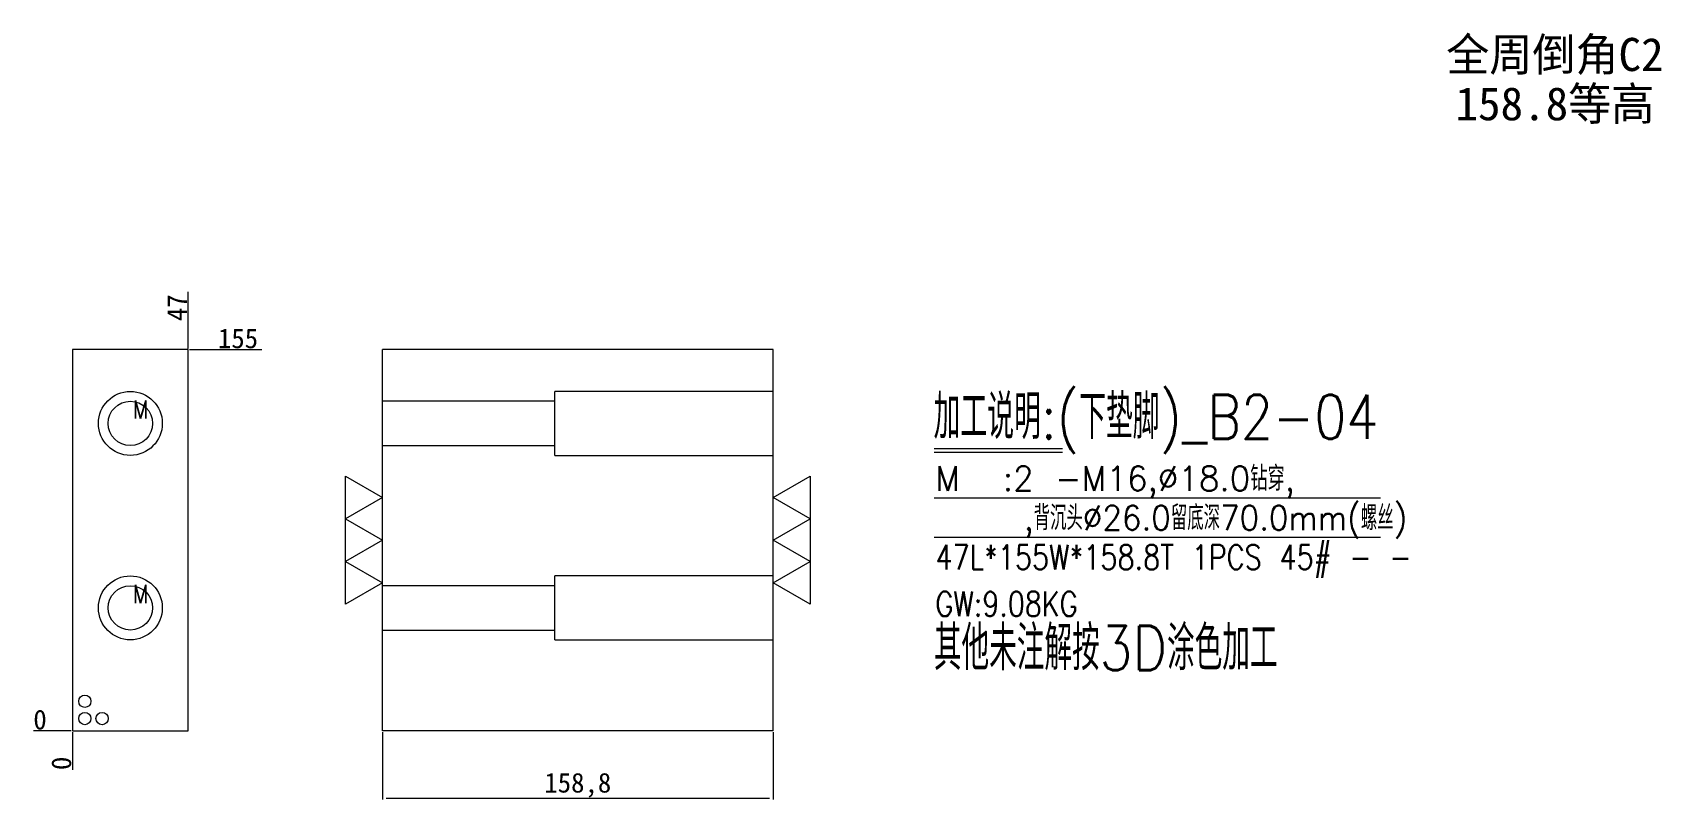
# Model space of a CAD drawing. Header units: millimetres. Extents: x 18047 to 18709, y 25525 to 25836.
import ezdxf
from ezdxf.enums import TextEntityAlignment as Align

# ---------------------------------------------------------------- set-up
doc = ezdxf.new("R2010")
doc.units = ezdxf.units.MM
doc.linetypes.add('DASHED', pattern=[0])
doc.layers.add('B2', color=7, linetype='Continuous')
doc.layers.add('dim', color=4, linetype='Continuous')
doc.styles.add('_PUG_ERP', font='txt')
doc.styles.add('chinesef_fs', font='txt.shx', dxfattribs={"bigfont": 'gbcbig.shx'})
doc.dimstyles.new('_PUG_ERP', dxfattribs={"dimtxt": 8, "dimasz": 1.5, "dimexe": 0.5, "dimexo": 0.5, "dimgap": 0.5, "dimtad": 1, "dimtxsty": '_PUG_ERP', "dimblk": 'CLOSEDBLANK', "dimcen": 0, "dimclrd": 4, "dimclre": 4, "dimclrt": 3, "dimazin": 3, "dimtfac": 1, "dimtmove": 0, "dimatfit": 3, "dimldrblk": 'CLOSEDBLANK', "dimlwd": 9, "dimlwe": 9})

# ---------------------------------------------------------------- blocks, each defined once
blk = doc.blocks.new('*D733')
at = {"layer": 'Defpoints', "color": 0}
for p in [(18110.26, 25707.53), (18120.31, 25707.53), (18063.26, 25552.53)]:
    blk.add_point(p, dxfattribs=at)
at = {"layer": 'dim', "color": 4, "lineweight": 9}
blk.add_line((18110.76, 25707.53), (18140.24, 25707.53), dxfattribs=at)
at = {"layer": 'dim', "color": 3, "lineweight": 13, "insert": (18130.53, 25712.03), "char_height": 8, "attachment_point": 5, "style": '_PUG_ERP'}
blk.add_mtext('155', dxfattribs=at)
blk = doc.blocks.new('_ClosedBlank')
blk = doc.blocks.new('*D734')
at = {"layer": 'Defpoints', "color": 0}
for p in [(18053.21, 25552.53), (18063.26, 25552.53), (18063.26, 25552.53)]:
    blk.add_point(p, dxfattribs=at)
at = {"layer": 'dim', "color": 4, "lineweight": 9}
blk.add_line((18062.76, 25552.53), (18047.38, 25552.53), dxfattribs=at)
at = {"layer": 'dim', "color": 3, "lineweight": 13, "insert": (18050.05, 25557.03), "char_height": 8, "attachment_point": 5, "style": '_PUG_ERP'}
blk.add_mtext('0', dxfattribs=at)
blk = doc.blocks.new('*D735')
at = {"layer": 'Defpoints', "color": 0}
for p in [(18063.26, 25552.53), (18063.26, 25552.53), (18063.26, 25542.48)]:
    blk.add_point(p, dxfattribs=at)
at = {"layer": 'dim', "color": 4, "lineweight": 9}
blk.add_line((18063.26, 25552.03), (18063.26, 25536.64), dxfattribs=at)
at = {"layer": 'dim', "color": 3, "lineweight": 13, "insert": (18058.76, 25539.31), "char_height": 8, "attachment_point": 5, "rotation": 90, "style": '_PUG_ERP'}
blk.add_mtext('0', dxfattribs=at)
blk = doc.blocks.new('*D736')
at = {"layer": 'Defpoints', "color": 0}
for p in [(18110.26, 25717.58), (18110.26, 25707.53), (18063.26, 25552.53)]:
    blk.add_point(p, dxfattribs=at)
at = {"layer": 'dim', "color": 4, "lineweight": 9}
blk.add_line((18110.26, 25708.03), (18110.26, 25731.03), dxfattribs=at)
at = {"layer": 'dim', "color": 3, "lineweight": 13, "insert": (18105.76, 25724.55), "char_height": 8, "attachment_point": 5, "rotation": 90, "style": '_PUG_ERP'}
blk.add_mtext('47', dxfattribs=at)
blk = doc.blocks.new('*D737')
at = {"layer": 'Defpoints', "color": 0}
for p in [(18189.26, 25552.53), (18348.06, 25552.53), (18348.06, 25525.14)]:
    blk.add_point(p, dxfattribs=at)
at = {"layer": 'dim', "color": 4, "lineweight": 9}
for p, q in [((18189.26, 25552.03), (18189.26, 25524.64)), ((18348.06, 25552.03), (18348.06, 25524.64)), ((18190.76, 25525.14), (18346.56, 25525.14))]:
    blk.add_line(p, q, dxfattribs=at)
at = {"layer": 'dim', "color": 3, "lineweight": 13, "insert": (18268.66, 25530.4), "char_height": 8, "attachment_point": 5, "style": '_PUG_ERP'}
blk.add_mtext('158,8', dxfattribs=at)

msp = doc.modelspace()

# ---------------------------------------------------------------- linework, layer by layer
at = {"layer": 'B2', "color": 135, "linetype": 'Continuous', "lineweight": 18}
for p, q in [((18063.264, 25707.526), (18063.264, 25552.526)), ((18110.264, 25707.526), (18063.264, 25707.526)), ((18110.264, 25552.526), (18110.264, 25707.526)), ((18348.064, 25707.526), (18189.264, 25707.526)), ((18189.264, 25552.526), (18189.264, 25707.526)), ((18348.064, 25552.526), (18348.064, 25707.526)), ((18063.264, 25552.526), (18110.264, 25552.526)), ((18348.064, 25552.526), (18189.264, 25552.526))]:
    msp.add_line(p, q, dxfattribs=at)
at = {"layer": 'B2', "color": 31, "linetype": 'DASHED', "lineweight": 13, "ltscale": 0.427039}
for p, q in [((18259.264, 25686.53), (18189.264, 25686.53)), ((18348.064, 25690.526), (18259.264, 25690.526)), ((18259.264, 25664.526), (18259.264, 25690.526)), ((18189.264, 25668.523), (18259.264, 25668.523)), ((18259.264, 25664.526), (18348.064, 25664.526)), ((18348.064, 25615.526), (18259.264, 25615.526)), ((18259.264, 25589.526), (18259.264, 25615.526)), ((18259.264, 25611.53), (18189.264, 25611.53)), ((18189.264, 25593.523), (18259.264, 25593.523)), ((18259.264, 25589.526), (18348.064, 25589.526))]:
    msp.add_line(p, q, dxfattribs=at)
at = {"layer": 'B2', "color": 30, "linetype": 'DASHED', "lineweight": 13, "ltscale": 0.427039}
for centre in [(18086.764, 25677.526), (18086.764, 25602.526)]:
    msp.add_circle(centre, 13, dxfattribs=at)
at = {"layer": 'B2', "color": 42, "linetype": 'Continuous', "lineweight": 18}
for centre in [(18086.764, 25677.526), (18086.764, 25602.526)]:
    msp.add_circle(centre, 9.004, dxfattribs=at)
at = {"layer": 'dim', "color": 8, "linetype": 'Continuous', "lineweight": 18}
for p, q in [((18413.514, 25667.276), (18465.678, 25667.276)), ((18413.514, 25665.776), (18465.678, 25665.776)), ((18413.514, 25647.276), (18594.954, 25647.276)), ((18413.514, 25631.276), (18594.954, 25631.276))]:
    msp.add_line(p, q, dxfattribs=at)
at = {"layer": 'dim', "lineweight": 13}
for points in [[(18174.264, 25656.007), (18189.264, 25647.347), (18174.264, 25638.686), (18189.264, 25630.026), (18174.264, 25621.366), (18189.264, 25612.706), (18174.264, 25604.045), (18174.264, 25656.007)], [(18363.064, 25604.045), (18348.064, 25612.706), (18363.064, 25621.366), (18348.064, 25630.026), (18363.064, 25638.686), (18348.064, 25647.347), (18363.064, 25656.007), (18363.064, 25604.045)]]:
    msp.add_lwpolyline(points, close=True, dxfattribs=at)
for centre in [(18068.264, 25564.526), (18068.264, 25557.526), (18075.264, 25557.526)]:
    msp.add_circle(centre, 2.5, dxfattribs=at)

# ---------------------------------------------------------------- texts
at = {"layer": 'dim'}
for s, p in [('全周倒角C2', (18665.861, 25827.785)), ('158.8等高', (18665.861, 25807.785))]:
    msp.add_text(s, height=13.468, dxfattribs=at).set_placement(p, align=Align.MIDDLE)
at = {"layer": 'dim', "color": 4, "lineweight": 13, "style": 'chinesef_fs'}
for s, height, width, p in [('加工说明:(下垫脚)_B2-04', 18, 0.8409, (18413.3, 25671.193)), ('M', 7.4, 0.8408, (18087.74, 25679.469)), ('M  :2 -M16,%%c18.0钻穿,', 10, 0.9746, (18414.044, 25650.119)), ('    ,背沉头%%c26.0留底深70.0mm(螺丝)', 10, 0.9271, (18414.044, 25634.119)), ('47L*155W*158.8T 1PCS 45# - - ', 10, 0.8106, (18414.044, 25618.119)), ('M', 7.4, 0.8408, (18087.74, 25604.469)), ('GW:9.08KG ', 10, 0.8074, (18414.044, 25599.119))]:
    msp.add_text(s, height=height, dxfattribs=dict(at, width=width)).set_placement(p)
at = {"layer": 'dim', "color": 21, "lineweight": 13, "style": 'chinesef_fs', "width": 0.8663}
msp.add_text('其他未注解按3D涂色加工', height=18, dxfattribs=at).set_placement((18413.436, 25577.193))

# ---------------------------------------------------------------- dimensions: what is measured, and where the dimension line sits
at = {"layer": 'dim', "lineweight": 13}
for feature_location, offset, dtype, origin, picture, middle in [((18110.264, 25707.526), (0, 10.05), 1, (18063.264, 25552.526), '*D736', (18105.764, 25724.552)), ((18110.264, 25707.526), (10.05, 0), 0, (18063.264, 25552.526), '*D733', (18130.529, 25712.026)), ((18063.264218067, 25552.526143952), (-10.05, 0), 0, (18063.264218067, 25552.526143952), '*D734', (18050.047551401, 25557.026143952)), ((18063.264218067, 25552.526143952), (0, -10.05), 1, (18063.264218067, 25552.526143952), '*D735', (18058.764218067, 25539.309477285))]:
    dim = msp.add_ordinate_dim(feature_location=feature_location, offset=offset, dtype=dtype, origin=origin, dimstyle='_PUG_ERP', dxfattribs=at)
    dim.commit()
    dim.dimension.update_dxf_attribs({"geometry": picture, "text_midpoint": middle})
dim = msp.add_linear_dim(base=(18348.064, 25525.143), p1=(18189.264, 25552.526), p2=(18348.064, 25552.526), dimstyle='_PUG_ERP', dxfattribs=at)
dim.commit()
dim.dimension.update_dxf_attribs({"geometry": '*D737', "text_midpoint": (18268.664, 25530.404)})

doc.saveas('drawing.dxf')
